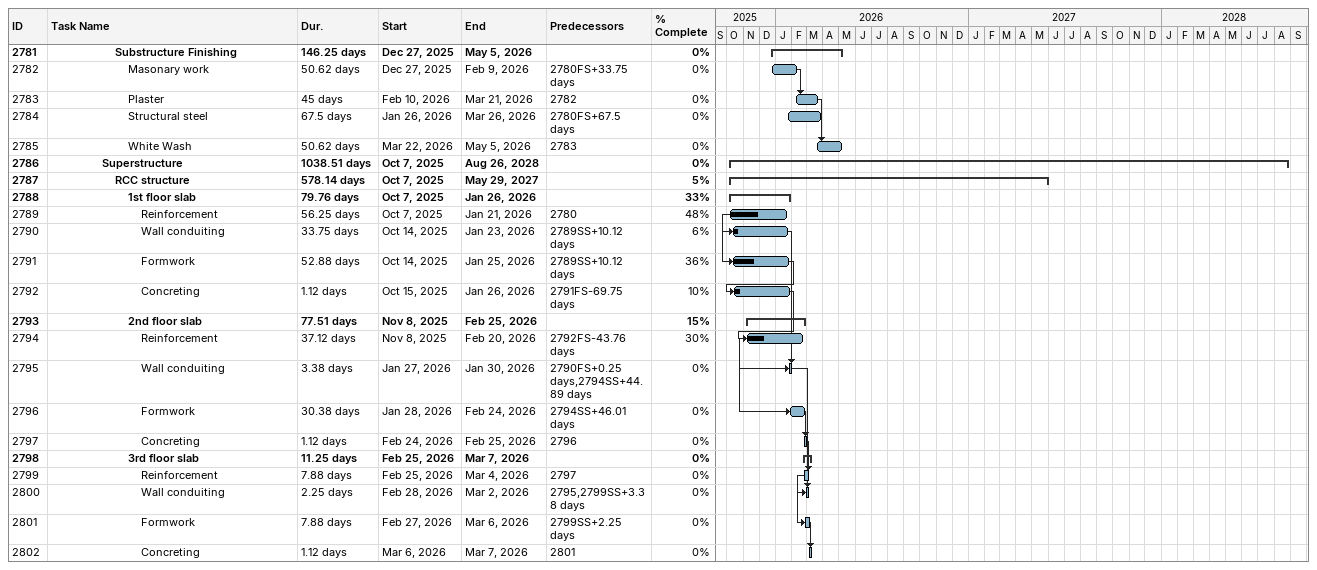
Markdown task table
| ID | Level | Task | Duration | Start | Finish | Predecessors | % complete |
|---|---|---|---|---|---|---|---|
| 2781 | 6 | **Substructure Finishing** | 146.25d | 2025-12-27 | 2026-05-05 |  | 0 |
| 2782 | 7 | Masonary work | 50.62d | 2025-12-27 | 2026-02-09 | 2780FS+33.75d | 0 |
| 2783 | 7 | Plaster | 45d | 2026-02-10 | 2026-03-21 | 2782 | 0 |
| 2784 | 7 | Structural steel | 67.5d | 2026-01-26 | 2026-03-26 | 2780FS+67.5d | 0 |
| 2785 | 7 | White Wash | 50.62d | 2026-03-22 | 2026-05-05 | 2783 | 0 |
| 2786 | 5 | **Superstructure** | 1038.51d | 2025-10-07 | 2028-08-26 |  | 0 |
| 2787 | 6 | **RCC structure** | 578.14d | 2025-10-07 | 2027-05-29 |  | 5 |
| 2788 | 7 | **1st floor slab** | 79.76d | 2025-10-07 | 2026-01-26 |  | 33 |
| 2789 | 8 | Reinforcement | 56.25d | 2025-10-07 | 2026-01-21 | 2780 | 48 |
| 2790 | 8 | Wall conduiting | 33.75d | 2025-10-14 | 2026-01-23 | 2789SS+10.12d | 6 |
| 2791 | 8 | Formwork | 52.88d | 2025-10-14 | 2026-01-25 | 2789SS+10.12d | 36 |
| 2792 | 8 | Concreting | 1.12d | 2025-10-15 | 2026-01-26 | 2791FS-69.75d | 10 |
| 2793 | 7 | **2nd floor slab** | 77.51d | 2025-11-08 | 2026-02-25 |  | 15 |
| 2794 | 8 | Reinforcement | 37.12d | 2025-11-08 | 2026-02-20 | 2792FS-43.76d | 30 |
| 2795 | 8 | Wall conduiting | 3.38d | 2026-01-27 | 2026-01-30 | 2790FS+0.25d, 2794SS+44.89d | 0 |
| 2796 | 8 | Formwork | 30.38d | 2026-01-28 | 2026-02-24 | 2794SS+46.01d | 0 |
| 2797 | 8 | Concreting | 1.12d | 2026-02-24 | 2026-02-25 | 2796 | 0 |
| 2798 | 7 | **3rd floor slab** | 11.25d | 2026-02-25 | 2026-03-07 |  | 0 |
| 2799 | 8 | Reinforcement | 7.88d | 2026-02-25 | 2026-03-04 | 2797 | 0 |
| 2800 | 8 | Wall conduiting | 2.25d | 2026-02-28 | 2026-03-02 | 2795, 2799SS+3.38d | 0 |
| 2801 | 8 | Formwork | 7.88d | 2026-02-27 | 2026-03-06 | 2799SS+2.25d | 0 |
| 2802 | 8 | Concreting | 1.12d | 2026-03-06 | 2026-03-07 | 2801 | 0 |
